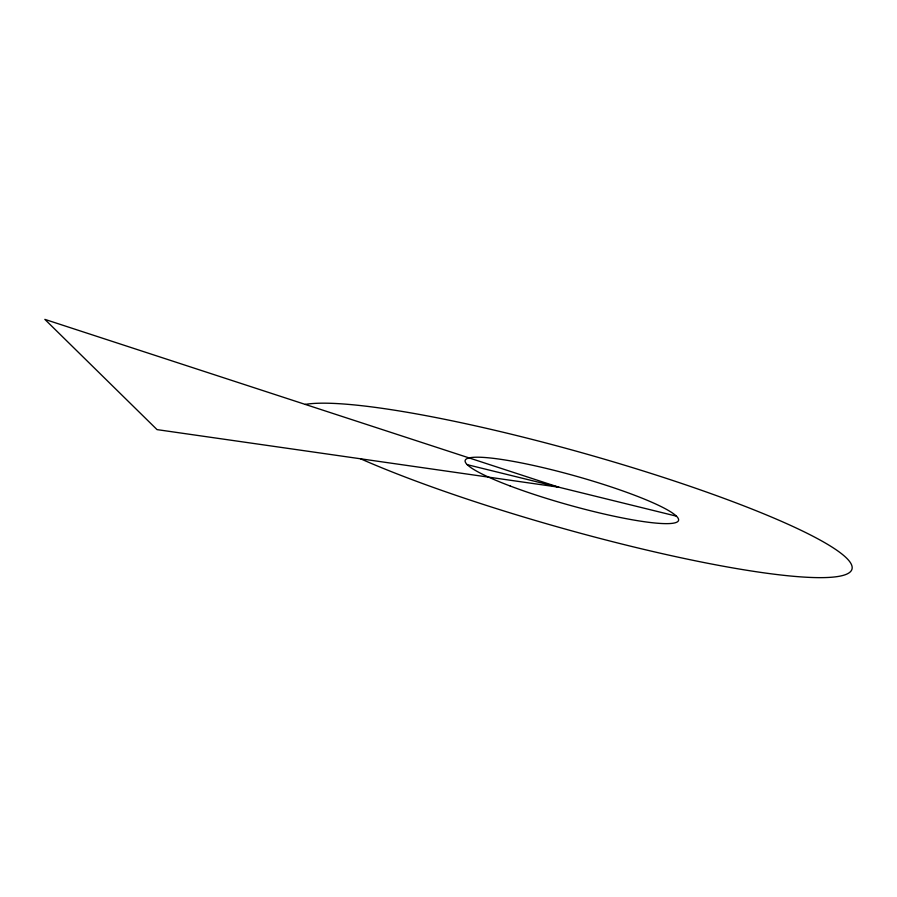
<?xml version="1.0" encoding="UTF-8"?>
<svg xmlns="http://www.w3.org/2000/svg" width="897" height="897" viewBox="0 0 897 897"><rect width="100%" height="100%" fill="white"/><g stroke="black" fill="none" stroke-linecap="round" stroke-linejoin="round"><path stroke-width="1.35" d="M467.18 464.657L676.461 516.167M305.227 404.401A291.009 38.986 15.7 0 1 704.773 491.433A291.009 38.986 15.7 0 1 790.907 576.053A291.009 38.986 15.7 0 1 360.572 458.793M558.741 487.194L157.042 429.618L44.85 319.377L558.741 487.194M510.258 486.039A110.858 14.857 15.7 0 0 678.177 521.123A110.858 14.857 15.7 0 0 527.032 464.074A110.858 14.857 15.7 0 0 510.258 486.039"/></g></svg>
